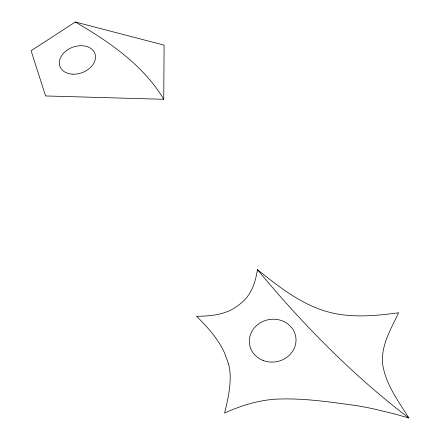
<?xml version="1.0" encoding="UTF-8"?>
<svg xmlns="http://www.w3.org/2000/svg" width="440" height="440" viewBox="0 0 440 440"><rect width="100%" height="100%" fill="white"/><g stroke="black" fill="none" stroke-linecap="round" stroke-linejoin="round"><path stroke-width="0.66" d="M163.746 99.292L164.109 45.15L75.323 22L31.103 50.727L45.562 95.948L163.746 99.292C143.303 64.95 109.087 41.838 75.323 22M228.558 364.056A57.723 52.734 -29.3 0 1 229.922 371.575C231.165 385.6 227.832 399.514 224.604 413.061C235.054 408.298 245.916 404.377 257.142 401.874A137.462 134.261 75.3 0 1 274.098 399.273C301.521 397.634 328.911 401.902 356.021 405.543A530.998 436.42 79.6 0 1 373.874 408.931L393.949 413.76L408.898 418C398.415 401.28 385.853 384.555 382.707 364.573C380.54 345.906 390.968 328.972 398.629 312.774C378.147 315.507 357.159 317.603 336.65 313.891A92.45 78.441 -1 0 1 324.841 310.986C299.327 303.028 278.036 286.072 257.439 269.665C255.965 278.982 253.413 288.453 247.759 296.17A39.336 34.342 -16.4 0 1 243.529 301.015L238.821 305.041L233.624 308.545A40.843 35.646 -16.7 0 1 227.607 311.504C217.789 315.42 207.075 316.195 196.609 316.305C205.766 325.38 214.638 334.972 221.1 346.203A96.239 86.961 -34.9 0 1 224.527 352.941L228.558 364.056M408.898 418C352.479 375.1 302.583 324.165 257.439 269.665M263.643 360.668A23.408 21.39 -9.5 0 0 295.84 337.32A23.408 21.39 -9.5 0 0 258.533 323.966A23.408 21.39 -9.5 0 0 263.643 360.668M72.121 74.157A18.634 13.563 -20.2 0 0 95.046 53.961A18.634 13.563 -20.2 0 0 65.049 51.75A18.634 13.563 -20.2 0 0 72.121 74.157"/></g></svg>
